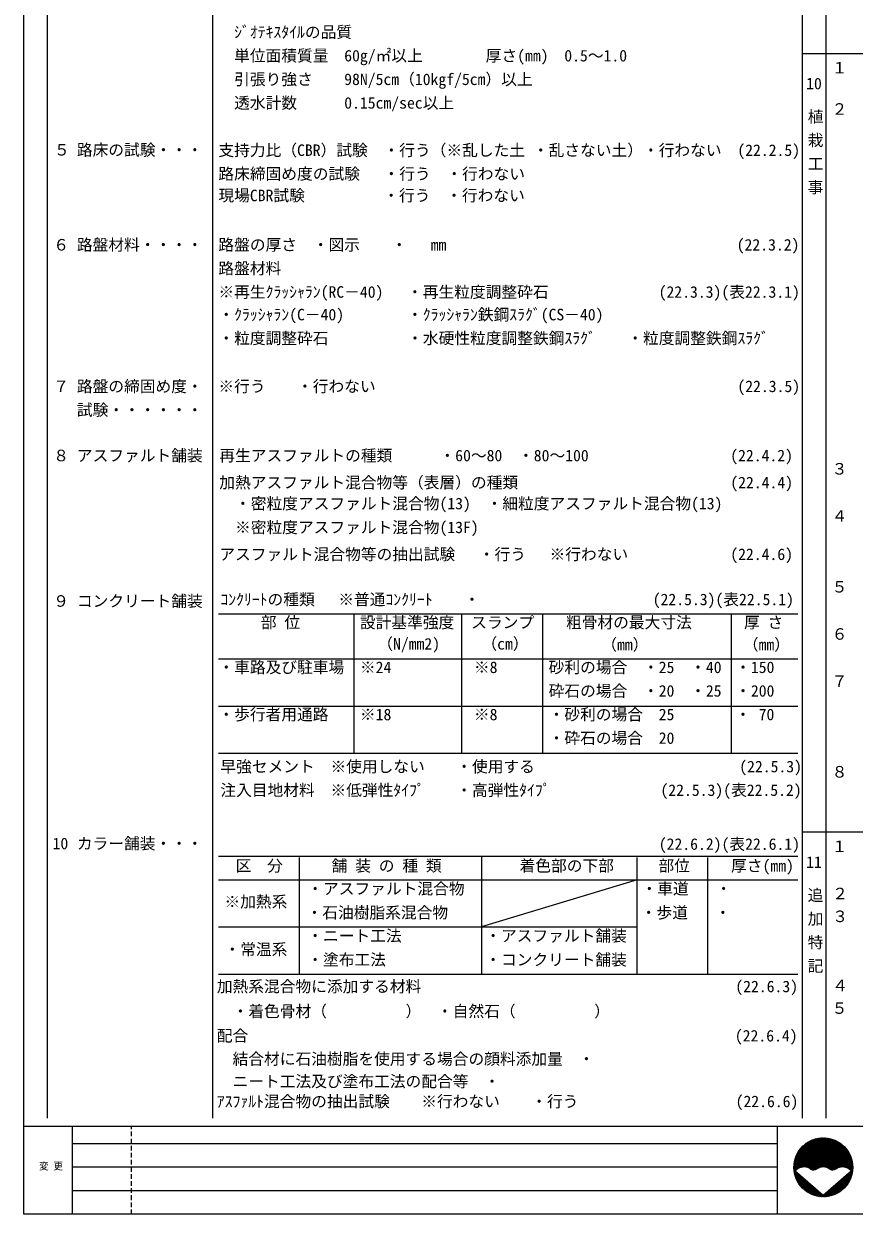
# Model space of a CAD drawing. Units: millimetres on the paper. Extents: x -692 to 396, y -285 to 415.
# Drawn here: x -396 to -184.8, y -285 to 17.8 of the extents above; entities that cross this region are included whole.
import ezdxf
from ezdxf.enums import TextEntityAlignment as Align

# ---------------------------------------------------------------- set-up
doc = ezdxf.new("R2010")
doc.units = ezdxf.units.MM
doc.linetypes.add('DASHED1', pattern=[1.8, 1.2, -0.6])
for name, color, linetype, lineweight in [('0-1_文字', 7, 'Continuous', 18), ('0-2_文字', 7, 'Continuous', 18), ('1-0', 5, 'Continuous', 18), ('1-1', 7, 'Continuous', 18)]:
    doc.layers.add(name, color=color, linetype=linetype, lineweight=lineweight)
doc.styles.add('@ＭＳ ゴシック', font='')
doc.styles.add('ＭＳ ゴシック', font='')
doc.styles.get('@ＭＳ ゴシック').set_extended_font_data('@MS Gothic')
doc.styles.get('ＭＳ ゴシック').set_extended_font_data('MS Gothic')

msp = doc.modelspace()

# ---------------------------------------------------------------- linework, layer by layer
at = {"layer": '0-1_文字', "color": 4}
for p, q in [((-390, -260.558), (-390, 284.958)), ((-348, 284.958), (-348, -260.558)), ((-346.5, -132.32), (-199.129, -132.32)), ((-312, -167.727), (-312, -132.32)), ((-284.547, -167.727), (-284.547, -132.32)), ((-264, -167.727), (-264, -132.32)), ((-216, -167.727), (-216, -132.32)), ((-346.5, -143.727), (-199.129, -143.727)), ((-346.5, -155.727), (-199.129, -155.727)), ((-346.5, -167.727), (-199.129, -167.727)), ((-346.5, -193.902), (-199.129, -193.902)), ((-325.859, -223.904), (-325.859, -194.232)), ((-279.592, -193.902), (-279.592, -223.902)), ((-240, -223.904), (-240, -194.232)), ((-222, -223.904), (-222, -194.232)), ((-346.5, -199.902), (-199.129, -199.902)), ((-240, -199.902), (-279.592, -211.903)), ((-346.498, -211.903), (-240, -211.903)), ((-346.5, -223.902), (-199.129, -223.902))]:
    msp.add_line(p, q, dxfattribs=at)
at = {"layer": '0-2_文字', "color": 4}
for p, q in [((-192, 284.958), (-192, -260.558)), ((-198, 10.242), (0, 10.242)), ((-198, -187.758), (0, -187.758))]:
    msp.add_line(p, q, dxfattribs=at)
at = {"layer": '1-0', "color": 7}
for p, q in [((-396, -262.542), (396, -262.542)), ((-383.6, -284.958), (-383.6, -262.542)), ((-204.25, -284.958), (-204.25, -262.542)), ((-383.6, -266.942), (-204.25, -266.942)), ((-383.6, -272.942), (-204.25, -272.942)), ((-383.6, -278.942), (-204.25, -278.942)), ((396, -284.958), (-396, -284.958))]:
    msp.add_line(p, q, dxfattribs=at)
at = {"layer": '1-0', "color": 7, "linetype": 'DASHED1'}
msp.add_line((-368.6, -284.958), (-368.6, -262.542), dxfattribs=at)
at = {"layer": '1-0'}
for p, q in [((-200.15, -273.051), (-192.641, -265.542)), ((-200.148, -272.908), (-192.783, -265.543)), ((-200.148, -273.191), (-192.501, -265.544)), ((-200.144, -272.763), (-192.929, -265.547)), ((-200.144, -273.328), (-192.363, -265.548)), ((-200.138, -273.463), (-192.228, -265.554)), ((-200.137, -272.614), (-193.077, -265.554)), ((-200.129, -273.596), (-192.096, -265.563)), ((-200.127, -272.463), (-193.229, -265.565)), ((-200.118, -273.727), (-191.965, -265.573)), ((-200.114, -272.308), (-193.384, -265.578)), ((-200.105, -273.855), (-191.837, -265.586)), ((-200.096, -272.149), (-193.543, -265.595)), ((-200.091, -273.982), (-191.71, -265.601)), ((-200.075, -271.986), (-193.706, -265.617)), ((-200.074, -274.106), (-191.585, -265.618)), ((-200.055, -274.229), (-191.463, -265.637)), ((-200.049, -271.819), (-193.873, -265.642)), ((-200.019, -271.647), (-194.045, -265.673)), ((-199.983, -271.47), (-194.222, -265.709)), ((-199.941, -271.287), (-194.405, -265.75)), ((-199.893, -271.097), (-194.595, -265.799)), ((-199.837, -270.9), (-194.792, -265.855)), ((-199.772, -270.694), (-194.998, -265.919)), ((-199.697, -270.477), (-195.214, -265.994)), ((-199.61, -270.248), (-195.443, -266.082)), ((-199.507, -270.004), (-195.688, -266.185)), ((-199.383, -269.738), (-195.953, -266.309)), ((-199.048, -273.364), (-191.342, -265.657)), ((-198.75, -273.207), (-191.222, -265.679)), ((-198.513, -273.111), (-191.105, -265.703)), ((-198.307, -273.047), (-190.989, -265.728)), ((-198.122, -273.003), (-190.874, -265.755)), ((-197.951, -272.974), (-190.761, -265.784)), ((-197.792, -272.955), (-190.65, -265.814)), ((-197.641, -272.946), (-190.54, -265.845)), ((-197.498, -272.945), (-190.431, -265.878)), ((-197.362, -272.95), (-190.324, -265.912)), ((-197.231, -272.961), (-190.218, -265.947)), ((-197.106, -272.977), (-190.113, -265.984)), ((-196.985, -272.998), (-190.01, -266.022)), ((-196.869, -273.023), (-189.907, -266.061)), ((-196.756, -273.051), (-189.807, -266.102)), ((-196.647, -273.084), (-189.707, -266.144)), ((-196.542, -273.12), (-189.608, -266.186)), ((-196.44, -273.159), (-189.511, -266.23)), ((-196.341, -273.202), (-189.415, -266.276)), ((-196.245, -273.247), (-189.319, -266.322)), ((-196.151, -273.295), (-189.225, -266.369)), ((-199.231, -269.445), (-196.247, -266.461)), ((-199.035, -269.107), (-196.584, -266.657)), ((-198.756, -268.687), (-197.005, -266.936)), ((-198.098, -267.888), (-197.804, -267.594)), ((-196.061, -273.346), (-189.133, -266.418)), ((-195.973, -273.4), (-189.041, -266.467)), ((-195.888, -273.456), (-188.95, -266.518)), ((-195.801, -273.511), (-188.86, -266.57)), ((-195.709, -273.56), (-188.772, -266.623)), ((-195.611, -273.604), (-188.684, -266.676)), ((-195.506, -273.64), (-188.597, -266.731)), ((-195.394, -273.67), (-188.512, -266.787)), ((-195.274, -273.691), (-188.427, -266.844)), ((-195.143, -273.701), (-188.343, -266.902)), ((-194.999, -273.699), (-188.261, -266.96)), ((-194.837, -273.678), (-188.179, -267.02)), ((-194.646, -273.628), (-188.098, -267.081)), ((-194.386, -273.51), (-188.019, -267.143)), ((-194.021, -273.286), (-187.94, -267.205)), ((-193.755, -273.161), (-187.862, -267.269)), ((-193.533, -273.081), (-187.785, -267.333)), ((-193.337, -273.027), (-187.709, -267.399)), ((-193.158, -272.989), (-187.635, -267.465)), ((-192.992, -272.965), (-187.561, -267.533)), ((-192.837, -272.951), (-187.488, -267.601)), ((-192.69, -272.945), (-187.415, -267.671)), ((-192.55, -272.946), (-187.344, -267.741)), ((-192.416, -272.954), (-187.274, -267.812)), ((-192.288, -272.967), (-187.205, -267.884)), ((-192.164, -272.985), (-187.136, -267.957)), ((-192.045, -273.008), (-187.069, -268.031)), ((-191.931, -273.034), (-187.003, -268.106)), ((-191.82, -273.065), (-186.937, -268.182)), ((-191.712, -273.099), (-186.873, -268.259)), ((-191.608, -273.136), (-186.809, -268.337)), ((-191.507, -273.177), (-186.746, -268.416)), ((-191.41, -273.22), (-186.685, -268.496)), ((-191.315, -273.267), (-186.624, -268.576)), ((-191.223, -273.316), (-186.564, -268.658)), ((-191.133, -273.368), (-186.506, -268.741)), ((-191.047, -273.423), (-186.448, -268.824)), ((-190.962, -273.48), (-186.391, -268.909)), ((-190.873, -273.532), (-186.335, -268.995)), ((-190.779, -273.579), (-186.281, -269.081)), ((-190.678, -273.62), (-186.227, -269.169)), ((-190.57, -273.654), (-186.174, -269.258)), ((-190.455, -273.68), (-186.123, -269.348)), ((-190.33, -273.696), (-186.072, -269.438)), ((-190.194, -273.702), (-186.023, -269.53)), ((-190.044, -273.693), (-185.974, -269.623)), ((-189.871, -273.662), (-185.927, -269.717)), ((-189.66, -273.592), (-185.881, -269.813)), ((-189.326, -273.399), (-185.835, -269.909)), ((-189.011, -273.226), (-185.791, -270.006)), ((-188.767, -273.124), (-185.749, -270.105)), ((-188.558, -273.056), (-185.707, -270.205)), ((-188.37, -273.009), (-185.667, -270.306)), ((-188.197, -272.977), (-185.627, -270.408)), ((-188.036, -272.958), (-185.589, -270.511)), ((-187.884, -272.947), (-185.553, -270.616)), ((-187.74, -272.945), (-185.517, -270.722)), ((-187.603, -272.949), (-185.483, -270.83)), ((-187.471, -272.959), (-185.451, -270.938)), ((-187.345, -272.974), (-185.419, -271.049)), ((-187.224, -272.994), (-185.39, -271.16)), ((-187.106, -273.018), (-185.361, -271.273)), ((-186.993, -273.047), (-185.334, -271.388)), ((-186.884, -273.079), (-185.309, -271.504)), ((-186.778, -273.114), (-185.285, -271.622)), ((-186.675, -273.153), (-185.263, -271.741)), ((-186.576, -273.195), (-185.243, -271.862)), ((-186.479, -273.24), (-185.225, -271.985)), ((-186.386, -273.287), (-185.208, -272.11)), ((-186.295, -273.338), (-185.193, -272.236)), ((-186.206, -273.391), (-185.18, -272.365)), ((-200.035, -274.35), (-199.687, -274.002)), ((-200.013, -274.469), (-199.611, -274.068)), ((-199.989, -274.587), (-199.536, -274.134)), ((-199.963, -274.703), (-199.46, -274.2)), ((-199.936, -274.818), (-199.384, -274.265)), ((-199.908, -274.931), (-199.309, -274.331)), ((-199.878, -275.042), (-199.233, -274.397)), ((-199.847, -275.152), (-199.157, -274.463)), ((-199.814, -275.261), (-199.082, -274.529)), ((-199.78, -275.368), (-199.006, -274.594)), ((-199.744, -275.474), (-198.93, -274.66)), ((-199.708, -275.579), (-198.855, -274.726)), ((-199.67, -275.682), (-198.779, -274.792)), ((-199.63, -275.784), (-198.704, -274.857)), ((-199.59, -275.885), (-198.628, -274.923)), ((-199.548, -275.985), (-198.552, -274.989)), ((-199.505, -276.083), (-198.477, -275.055)), ((-199.461, -276.181), (-198.401, -275.121)), ((-199.416, -276.277), (-198.325, -275.186)), ((-199.37, -276.372), (-198.25, -275.252)), ((-199.322, -276.466), (-198.174, -275.318)), ((-199.274, -276.559), (-198.098, -275.384)), ((-199.224, -276.651), (-198.023, -275.449)), ((-192.362, -280.537), (-187.263, -275.438)), ((-192.213, -280.529), (-186.178, -274.494)), ((-192.061, -280.519), (-185.173, -273.63)), ((-191.906, -280.505), (-185.187, -273.786)), ((-191.747, -280.488), (-185.204, -273.945)), ((-191.584, -280.466), (-185.226, -274.108)), ((-191.417, -280.44), (-185.252, -274.275)), ((-191.245, -280.409), (-185.282, -274.447)), ((-191.067, -280.373), (-185.318, -274.625)), ((-190.884, -280.331), (-185.36, -274.808)), ((-190.694, -280.283), (-185.409, -274.998)), ((-190.496, -280.226), (-185.466, -275.196)), ((-190.289, -280.161), (-185.531, -275.403)), ((-186.121, -273.447), (-185.17, -272.496)), ((-186.038, -273.505), (-185.161, -272.629)), ((-185.957, -273.566), (-185.155, -272.764)), ((-185.879, -273.629), (-185.151, -272.901)), ((-185.803, -273.695), (-185.15, -273.042)), ((-185.73, -273.763), (-185.151, -273.184)), ((-185.659, -273.834), (-185.155, -273.33)), ((-185.591, -273.907), (-185.162, -273.478)), ((-199.174, -276.742), (-197.947, -275.515)), ((-199.122, -276.831), (-197.871, -275.581)), ((-199.069, -276.92), (-197.796, -275.647)), ((-199.015, -277.008), (-197.72, -275.713)), ((-198.961, -277.094), (-197.645, -275.778)), ((-198.905, -277.18), (-197.569, -275.844)), ((-198.848, -277.265), (-197.493, -275.91)), ((-198.79, -277.348), (-197.418, -275.976)), ((-198.731, -277.431), (-197.342, -276.041)), ((-198.672, -277.513), (-197.266, -276.107)), ((-198.611, -277.593), (-197.191, -276.173)), ((-198.549, -277.673), (-197.115, -276.239)), ((-198.487, -277.752), (-197.039, -276.305)), ((-198.423, -277.83), (-196.964, -276.37)), ((-198.358, -277.906), (-196.888, -276.436)), ((-198.293, -277.982), (-196.813, -276.502)), ((-198.226, -278.057), (-196.737, -276.568)), ((-198.159, -278.131), (-196.661, -276.634)), ((-198.09, -278.204), (-196.586, -276.699)), ((-198.021, -278.276), (-196.51, -276.765)), ((-197.951, -278.347), (-196.434, -276.831)), ((-197.88, -278.418), (-196.359, -276.897)), ((-197.808, -278.487), (-196.283, -276.962)), ((-197.734, -278.555), (-196.207, -277.028)), ((-197.66, -278.623), (-196.132, -277.094)), ((-197.585, -278.689), (-196.056, -277.16)), ((-197.509, -278.755), (-195.98, -277.226)), ((-197.433, -278.819), (-195.905, -277.291)), ((-197.355, -278.883), (-195.829, -277.357)), ((-197.276, -278.945), (-195.754, -277.423)), ((-197.196, -279.007), (-195.678, -277.489)), ((-197.115, -279.068), (-195.602, -277.554)), ((-197.034, -279.127), (-195.527, -277.62)), ((-196.951, -279.186), (-195.451, -277.686)), ((-196.867, -279.244), (-195.375, -277.752)), ((-196.783, -279.301), (-195.3, -277.818)), ((-196.697, -279.356), (-195.224, -277.883)), ((-196.61, -279.411), (-195.148, -277.949)), ((-196.523, -279.465), (-195.073, -278.015)), ((-196.434, -279.517), (-194.997, -278.081)), ((-196.344, -279.569), (-194.921, -278.146)), ((-196.253, -279.62), (-194.846, -278.212)), ((-196.161, -279.669), (-194.77, -278.278)), ((-196.068, -279.718), (-194.695, -278.344)), ((-195.974, -279.765), (-194.619, -278.41)), ((-195.879, -279.811), (-194.543, -278.475)), ((-192.79, -280.541), (-190.517, -278.268)), ((-192.65, -280.542), (-189.433, -277.324)), ((-192.507, -280.541), (-188.348, -276.381)), ((-190.072, -280.085), (-185.606, -275.62)), ((-189.842, -279.997), (-185.695, -275.849)), ((-189.596, -279.893), (-185.799, -276.095)), ((-189.33, -279.767), (-185.924, -276.362)), ((-189.034, -279.613), (-186.078, -276.657)), ((-188.694, -279.414), (-186.278, -276.998)), ((-188.266, -279.127), (-186.564, -277.426)), ((-195.783, -279.856), (-194.468, -278.541)), ((-195.685, -279.9), (-194.392, -278.607)), ((-195.587, -279.943), (-194.316, -278.673)), ((-195.487, -279.985), (-194.241, -278.738)), ((-195.386, -280.025), (-194.165, -278.804)), ((-195.284, -280.064), (-194.089, -278.87)), ((-195.18, -280.102), (-194.014, -278.936)), ((-195.075, -280.139), (-193.938, -279.002)), ((-194.969, -280.174), (-193.862, -279.067)), ((-194.862, -280.208), (-193.787, -279.133)), ((-194.753, -280.241), (-193.711, -279.199)), ((-194.643, -280.272), (-193.636, -279.265)), ((-194.532, -280.302), (-193.56, -279.33)), ((-194.419, -280.331), (-193.484, -279.396)), ((-194.304, -280.357), (-193.409, -279.462)), ((-194.188, -280.383), (-193.333, -279.528)), ((-194.07, -280.406), (-193.257, -279.594)), ((-193.951, -280.428), (-193.182, -279.659)), ((-193.83, -280.449), (-193.106, -279.725)), ((-193.707, -280.467), (-193.03, -279.791)), ((-193.582, -280.484), (-192.955, -279.857)), ((-193.455, -280.499), (-192.879, -279.922)), ((-193.327, -280.511), (-192.803, -279.988)), ((-193.196, -280.522), (-192.728, -280.054)), ((-193.063, -280.531), (-192.652, -280.12)), ((-192.928, -280.537), (-191.602, -279.211))]:
    msp.add_line(p, q, dxfattribs=at)
msp.add_lwpolyline([(-199.747, -273.95), (-192.65, -280.122), (-185.552, -273.95)], dxfattribs=at)
msp.add_circle((-192.65, -273.042), 7.5, dxfattribs=at)
for centre, radius, start, end in [((-197.54, -275.87), 2.925, 54.9904, 138.98872), ((-195.095, -272.3), 1.403, 236.8522, 305.66466), ((-192.65, -275.87), 2.925, 54.9904, 123.80286), ((-190.205, -272.3), 1.403, 236.8522, 305.66466), ((-187.76, -275.87), 2.925, 41.01126, 123.80286)]:
    msp.add_arc(centre, radius, start, end, dxfattribs=at)
at = {"layer": '1-1'}
msp.add_line((-198, 284.958), (-198, -260.558), dxfattribs=at)
msp.add_lwpolyline([(-396, -284.958), (-396, 284.958), (396, 284.958), (396, -284.958)], dxfattribs=at)

# ---------------------------------------------------------------- texts
at = {"layer": '0-1_文字', "style": 'ＭＳ ゴシック'}
for s, p in [('\u3000ｼﾞｵﾃｷｽﾀｲﾙの品質', (-346.5, 13.301)), ('\u3000単位面積質量\u300060g/㎡以上\u3000\u3000\u3000\u3000厚さ(㎜)\u30000.5～1.0', (-346.5, 7.301)), ('\u3000引張り強さ\u3000\u300098N/5cm（10kgf/5cm）以上', (-346.5, 1.301)), ('\u3000透水計数\u3000\u3000\u30000.15cm/sec以上', (-346.5, -4.699)), ('５', (-388.317, -16.631)), ('路床の試験・・・', (-382.5, -16.655)), ('支持力比（CBR）試験\u3000・行う（※乱した土 ・乱さない土）・行わない\u3000(22.2.5)', (-346.5, -16.737)), ('路床締固め度の試験   ・行う\u3000・行わない', (-346.5, -22.737)), ('現場CBR試験          ・行う\u3000・行わない', (-346.5, -28.245)), ('６', (-388.5, -40.783)), ('路盤材料・・・・', (-382.5, -40.783)), ('路盤の厚さ\u3000・図示\u3000\u3000・\u3000 mm\u3000\u3000                                 (22.3.2)', (-346.5, -40.783)), ('路盤材料', (-346.5, -46.783)), ('※再生ｸﾗｯｼｬﾗﾝ(RC－40)\u3000 ・再生粒度調整砕石\u3000\u3000\u3000\u3000\u3000\u3000\u3000(22.3.3)(表22.3.1)', (-346.5, -52.783)), ('・ｸﾗｯｼｬﾗﾝ(C－40)\u3000\u3000\u3000\u3000・ｸﾗｯｼｬﾗﾝ鉄鋼ｽﾗｸﾞ(CS－40)', (-346.5, -58.538)), ('・粒度調整砕石\u3000\u3000\u3000\u3000\u3000・水硬性粒度調整鉄鋼ｽﾗｸﾞ\u3000\u3000・粒度調整鉄鋼ｽﾗｸﾞ', (-346.5, -64.538)), ('路盤の締固め度・', (-382.5, -76.78)), ('※行う\u3000\u3000・行わない\u3000\u3000\u3000\u3000\u3000\u3000\u3000\u3000\u3000\u3000\u3000\u3000\u3000 \u3000\u3000\u3000\u3000\u3000\u3000 \u3000\u3000\u3000(22.3.5)', (-346.5, -76.78)), ('７', (-388.5, -76.78)), ('試験・・・・・・', (-382.5, -82.78)), ('８', (-388.5, -94.374)), ('アスファルト舗装', (-382.5, -94.374)), ('再生アスファルトの種類\u3000\u3000\u3000・60～80\u3000・80～100 \u3000\u3000\u3000\u3000\u3000\u3000\u3000 \u3000(22.4.2)', (-346.272, -94.38)), ('加熱アスファルト混合物等（表層）の種類\u3000\u3000\u3000\u3000\u3000\u3000\u3000\u3000\u3000\u3000       (22.4.4)', (-346.272, -101.245)), ('\u3000・密粒度アスファルト混合物(13)\u3000・細粒度アスファルト混合物(13)', (-346.272, -106.585)), ('\u3000※密粒度アスファルト混合物(13F)', (-346.272, -112.636)), ('アスファルト混合物等の抽出試験\u3000 ・行う\u3000 ※行わない\u3000\u3000\u3000       (22.4.6)', (-346.272, -119.487)), ('コンクリート舗装', (-382.5, -131.37)), (' ｺﾝｸﾘｰﾄの種類\u3000 ※普通ｺﾝｸﾘｰﾄ\u3000\u3000・ \u3000 \u3000 \u3000\u3000 \u3000 \u3000\u3000 \u3000(22.5.3)(表22.5.1)', (-348, -130.972)), ('９', (-388.5, -131.37)), ('部 位', (-335.705, -136.82)), ('設計基準強度', (-310.5, -136.82)), ('スランプ', (-282.19, -136.82)), ('粗骨材の最大寸法', (-258.084, -136.82)), ('厚 さ', (-212.792, -136.82)), ('（N/mm2)', (-306.09, -142.252)), ('（cm）', (-279.592, -142.252)), ('（mm）', (-249.111, -142.466)), ('（mm）', (-213.099, -142.466)), ('・車路及び駐車場', (-346.5, -148.227)), ('※24', (-310.5, -148.227)), ('※8', (-281.506, -148.227)), ('砂利の場合\u3000・25\u3000・40', (-262.5, -148.227)), ('・150', (-215.054, -148.227)), ('砕石の場合\u3000・20\u3000・25', (-262.5, -154.227)), ('・200', (-215.054, -154.227)), ('・歩行者用通路', (-346.5, -160.227)), ('※18', (-310.5, -160.227)), ('※8', (-281.506, -160.227)), ('・砂利の場合\u300025', (-262.5, -160.227)), ('・ 70', (-215.07, -160.227)), ('・砕石の場合\u300020', (-262.5, -166.227)), (' 早強セメント\u3000※使用しない\u3000\u3000・使用する \u3000 \u3000 \u3000\u3000 \u3000\u3000\u3000 \u3000\u3000 \u3000(22.5.3)', (-348, -173.471)), (' 注入目地材料\u3000※低弾性ﾀｲﾌﾟ\u3000\u3000・高弾性ﾀｲﾌﾟ              (22.5.3)(表22.5.2)', (-348, -179.471)), ('10', (-388.68, -193.032)), ('カラー舗装・・・', (-382.5, -193.032)), ('\u3000\u3000\u3000\u3000\u3000\u3000\u3000\u3000\u3000\u3000\u3000\u3000\u3000\u3000\u3000\u3000\u3000\u3000\u3000\u3000\u3000\u3000\u3000\u3000\u3000\u3000\u3000\u3000(22.6.2)(表22.6.1)', (-346.5, -193.182)), ('区\u3000分', (-342.122, -198.693)), ('舗 装 の 種 類', (-317.694, -198.693)), ('着色部の下部', (-269.894, -198.693)), ('部位', (-234.563, -198.693)), ('厚さ(mm)', (-216.09, -198.693)), ('・アスファルト混合物', (-323.888, -204.525)), ('・車道', (-238.876, -204.525)), ('・ ', (-219.999, -204.525)), ('※加熱系', (-344.963, -207.84)), ('・石油樹脂系混合物', (-324.072, -210.603)), ('・歩道', (-239.06, -210.603)), ('・ ', (-220.183, -210.603)), ('・ニート工法', (-323.888, -216.498)), ('・アスファルト舗装', (-278.615, -216.498)), ('・常温系', (-344.963, -219.958)), ('・塗布工法', (-323.888, -222.576)), ('・コンクリート舗装', (-278.615, -222.576)), ('加熱系混合物に添加する材料  \u3000\u3000\u3000       \u3000\u3000 \u3000\u3000                (22.6.3)', (-346.901, -229.388)), ('\u3000・着色骨材（\u3000\u3000\u3000\u3000\u3000）  ・自然石（\u3000\u3000\u3000\u3000\u3000）', (-346.901, -235.686)), ('配合\u3000\u3000       \u3000\u3000 \u3000\u3000                                          (22.6.4)', (-346.901, -241.921)), ('\u3000結合材に石油樹脂を使用する場合の顔料添加量\u3000・\u3000\u3000\u3000', (-346.901, -247.809)), ('\u3000ニート工法及び塗布工法の配合等\u3000・\u3000', (-346.901, -253.524)), ('ｱｽﾌｧﾙﾄ混合物の抽出試験  \u3000※行わない  \u3000・行う\u3000\u3000       \u3000\u3000 \u3000\u3000(22.6.6)', (-346.901, -258.619))]:
    msp.add_text(s, height=2.933, dxfattribs=at).set_placement(p, align=Align.BOTTOM_LEFT)
at = {"layer": '0-2_文字', "style": 'ＭＳ ゴシック'}
for s, p in [('１', (-190.5, 4.242)), ('10', (-197, 0.215)), ('２', (-190.5, -6.258)), ('３', (-190.5, -97.758)), ('４', (-190.5, -109.758)), ('５', (-190.5, -127.758)), ('６', (-190.5, -139.758)), ('７', (-190.5, -151.758)), ('８', (-190.5, -174.802)), ('１', (-190.5, -193.758)), ('11', (-197, -197.785)), ('２', (-190.353, -205.758)), ('３', (-190.353, -211.562)), ('４', (-190.353, -229.158)), ('５', (-190.5, -234.891))]:
    msp.add_text(s, height=2.933, dxfattribs=at).set_placement(p, align=Align.BOTTOM_LEFT)
at = {"layer": '0-2_文字', "style": '@ＭＳ ゴシック'}
for s, p in [('\u3000\u3000植 栽 工 事', (-197, 4.215)), ('\u3000\u3000追 加 特 記', (-197, -193.785))]:
    msp.add_text(s, height=2.933, rotation=270, dxfattribs=at).set_placement(p, align=Align.BOTTOM_LEFT)
at = {"layer": '1-0', "color": 7, "style": 'ＭＳ ゴシック', "width": 0.95}
msp.add_text('変 更', height=1.833, dxfattribs=at).set_placement((-392.1, -274.192), align=Align.BOTTOM_LEFT)

doc.saveas('drawing.dxf')
